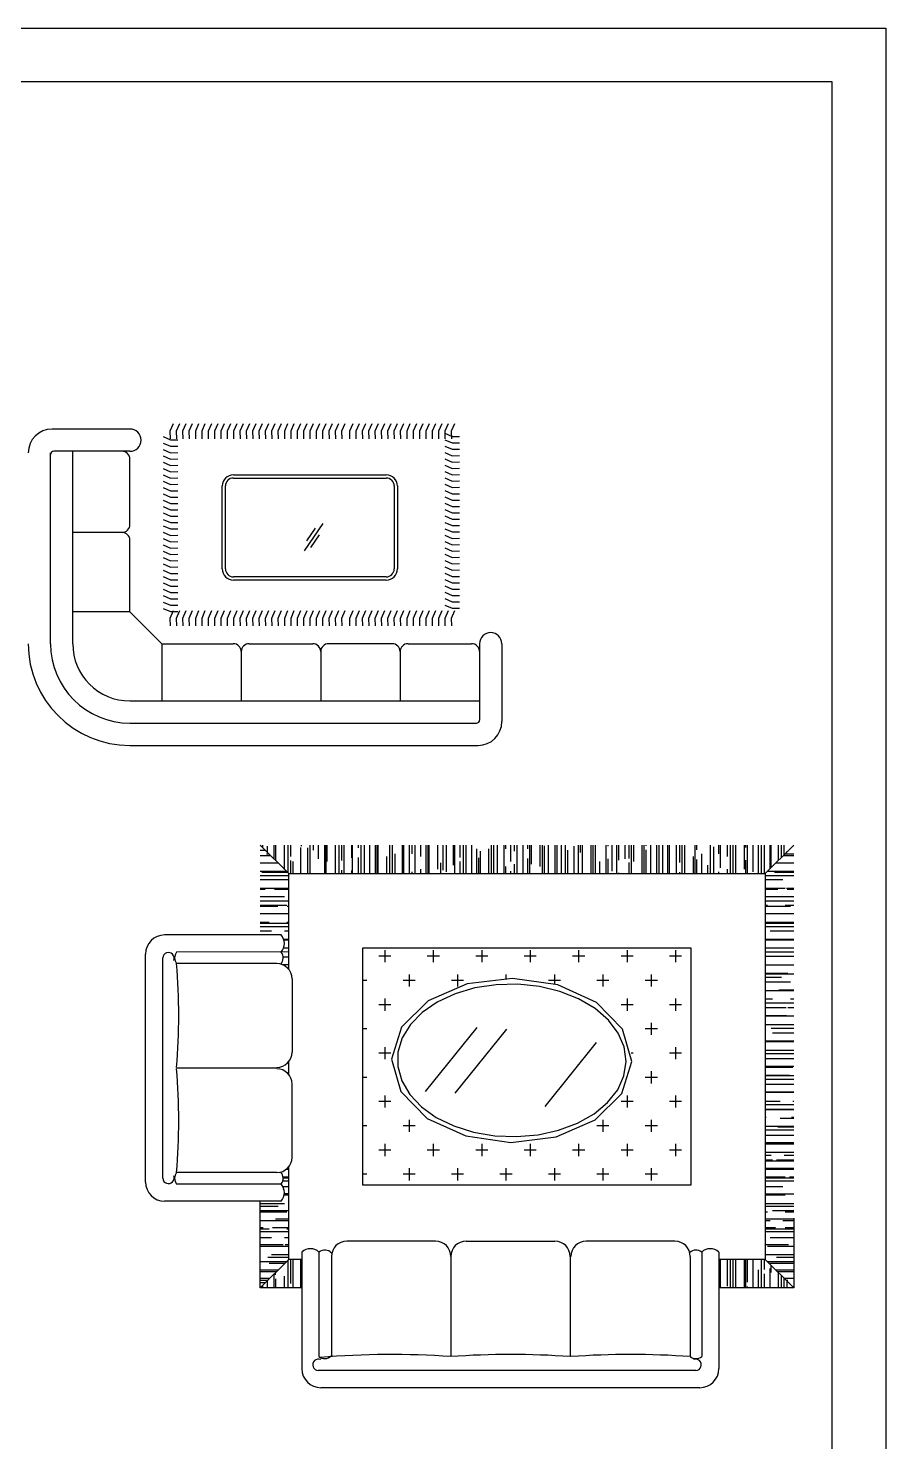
# Model space of a CAD drawing. Header units: inches. Extents: x 6.4 to 48.9, y 11.7 to 36.5.
# Drawn here: x 43.49 to 48.88, y 27.62 to 36.51 of the extents above; entities that cross this region are included whole.
import ezdxf

# ---------------------------------------------------------------- set-up
doc = ezdxf.new("R2010")
doc.units = ezdxf.units.IN
doc.header["$MEASUREMENT"] = 0
doc.layers.add('02', color=2, linetype='Continuous')
doc.layers.add('kadrbm', color=4, linetype='Continuous')

# ---------------------------------------------------------------- blocks, each defined once
blk = doc.blocks.new('kadrbm')
at = {"layer": 'kadrbm', "color": 4}
blk.add_lwpolyline([(0, 0), (0, 24.7972), (21, 24.7972), (21, 0), (0, 0)], close=True, dxfattribs=at)
blk.add_lwpolyline([(20.6631, 0.3257), (20.6631, 24.4603), (0.3369, 24.4603), (0.3369, 0.3257), (20.6631, 0.3257)], dxfattribs=at)

msp = doc.modelspace()

# ---------------------------------------------------------------- linework, layer by layer
at = {"layer": '02'}
for p, q in [((44.1288, 33.9873), (43.6388, 33.9873)), ((44.4009, 34.0208), (44.3802, 33.9733)), ((44.3802, 33.9733), (44.3812, 33.9268)), ((44.4409, 34.0208), (44.4202, 33.9733)), ((44.4202, 33.9733), (44.4212, 33.9268)), ((44.4809, 34.0208), (44.4602, 33.9733)), ((44.4602, 33.9733), (44.4612, 33.9268)), ((44.5209, 34.0208), (44.5002, 33.9733)), ((44.5002, 33.9733), (44.5012, 33.9268)), ((44.5609, 34.0208), (44.5402, 33.9733)), ((44.5402, 33.9733), (44.5412, 33.9268)), ((44.6009, 34.0208), (44.5802, 33.9733)), ((44.5802, 33.9733), (44.5812, 33.9268)), ((44.6409, 34.0208), (44.6202, 33.9733)), ((44.6202, 33.9733), (44.6212, 33.9268)), ((44.6809, 34.0208), (44.6602, 33.9733)), ((44.6602, 33.9733), (44.6612, 33.9268)), ((44.7209, 34.0208), (44.7002, 33.9733)), ((44.7002, 33.9733), (44.7012, 33.9268)), ((44.7609, 34.0208), (44.7402, 33.9733)), ((44.7402, 33.9733), (44.7412, 33.9268)), ((44.8009, 34.0208), (44.7802, 33.9733)), ((44.7802, 33.9733), (44.7812, 33.9268)), ((44.8409, 34.0208), (44.8202, 33.9733)), ((44.8202, 33.9733), (44.8212, 33.9268)), ((44.8809, 34.0208), (44.8602, 33.9733)), ((44.8602, 33.9733), (44.8612, 33.9268)), ((44.9209, 34.0208), (44.9002, 33.9733)), ((44.9002, 33.9733), (44.9012, 33.9268)), ((44.9609, 34.0208), (44.9402, 33.9733)), ((44.9402, 33.9733), (44.9412, 33.9268)), ((45.0009, 34.0208), (44.9802, 33.9733)), ((44.9802, 33.9733), (44.9812, 33.9268)), ((45.0409, 34.0208), (45.0202, 33.9733)), ((45.0202, 33.9733), (45.0212, 33.9268)), ((45.0809, 34.0208), (45.0602, 33.9733)), ((45.0602, 33.9733), (45.0612, 33.9268)), ((45.1209, 34.0208), (45.1002, 33.9733)), ((45.1002, 33.9733), (45.1012, 33.9268)), ((45.1609, 34.0208), (45.1402, 33.9733)), ((45.1402, 33.9733), (45.1412, 33.9268)), ((45.2009, 34.0208), (45.1802, 33.9733)), ((45.1802, 33.9733), (45.1812, 33.9268)), ((45.2409, 34.0208), (45.2202, 33.9733)), ((45.2202, 33.9733), (45.2212, 33.9268)), ((45.2809, 34.0208), (45.2602, 33.9733)), ((45.2602, 33.9733), (45.2612, 33.9268)), ((45.3209, 34.0208), (45.3002, 33.9733)), ((45.3002, 33.9733), (45.3012, 33.9268)), ((45.3609, 34.0208), (45.3402, 33.9733)), ((45.3402, 33.9733), (45.3412, 33.9268)), ((45.4009, 34.0208), (45.3802, 33.9733)), ((45.3802, 33.9733), (45.3812, 33.9268)), ((45.4409, 34.0208), (45.4202, 33.9733)), ((45.4202, 33.9733), (45.4212, 33.9268)), ((45.4809, 34.0208), (45.4602, 33.9733)), ((45.4602, 33.9733), (45.4612, 33.9268)), ((45.5307, 34.0208), (45.51, 33.9733)), ((45.51, 33.9733), (45.511, 33.9268)), ((45.5707, 34.0208), (45.55, 33.9733)), ((45.55, 33.9733), (45.551, 33.9268)), ((45.6107, 34.0208), (45.59, 33.9733)), ((45.59, 33.9733), (45.591, 33.9268)), ((45.6507, 34.0208), (45.63, 33.9733)), ((45.63, 33.9733), (45.631, 33.9268)), ((45.6907, 34.0208), (45.67, 33.9733)), ((45.67, 33.9733), (45.671, 33.9268)), ((45.7307, 34.0208), (45.71, 33.9733)), ((45.71, 33.9733), (45.711, 33.9268)), ((45.7707, 34.0208), (45.75, 33.9733)), ((45.75, 33.9733), (45.751, 33.9268)), ((45.8107, 34.0208), (45.79, 33.9733)), ((45.79, 33.9733), (45.791, 33.9268)), ((45.8507, 34.0208), (45.83, 33.9733)), ((45.83, 33.9733), (45.831, 33.9268)), ((45.8907, 34.0208), (45.87, 33.9733)), ((45.87, 33.9733), (45.871, 33.9268)), ((45.9307, 34.0208), (45.91, 33.9733)), ((45.91, 33.9733), (45.911, 33.9268)), ((45.9707, 34.0208), (45.95, 33.9733)), ((45.95, 33.9733), (45.951, 33.9268)), ((46.0107, 34.0208), (45.99, 33.9733)), ((45.99, 33.9733), (45.991, 33.9268)), ((46.0507, 34.0208), (46.03, 33.9733)), ((46.03, 33.9733), (46.031, 33.9268)), ((46.0907, 34.0208), (46.07, 33.9733)), ((46.07, 33.9733), (46.071, 33.9268)), ((46.1307, 34.0208), (46.11, 33.9733)), ((46.11, 33.9733), (46.111, 33.9268)), ((46.1707, 34.0208), (46.15, 33.9733)), ((46.15, 33.9733), (46.151, 33.9268)), ((44.337, 33.9395), (44.3845, 33.9188)), ((44.337, 33.8995), (44.3845, 33.8788)), ((44.3845, 33.9188), (44.431, 33.9198)), ((44.3845, 33.8788), (44.431, 33.8798)), ((46.1093, 33.9606), (46.1568, 33.9399)), ((46.1093, 33.9206), (46.1568, 33.8999)), ((46.1093, 33.8806), (46.1568, 33.8599)), ((46.1568, 33.9399), (46.2033, 33.9409)), ((46.1568, 33.8999), (46.2033, 33.9009)), ((43.6288, 32.6373), (43.6288, 33.8373)), ((44.1288, 33.8473), (43.6488, 33.8473)), ((43.7688, 32.6373), (43.7688, 33.8473)), ((44.1288, 33.3873), (44.1288, 33.7973)), ((44.337, 33.8595), (44.3845, 33.8388)), ((44.337, 33.8195), (44.3845, 33.7988)), ((44.3845, 33.8388), (44.431, 33.8398)), ((44.3845, 33.7988), (44.431, 33.7998)), ((46.1093, 33.8406), (46.1568, 33.8199)), ((46.1093, 33.8006), (46.1568, 33.7799)), ((46.1568, 33.8599), (46.2033, 33.8609)), ((46.1568, 33.8199), (46.2033, 33.8209)), ((44.337, 33.7795), (44.3845, 33.7588)), ((44.337, 33.7395), (44.3845, 33.7188)), ((44.337, 33.6995), (44.3845, 33.6788)), ((44.3845, 33.7588), (44.431, 33.7598)), ((44.3845, 33.7188), (44.431, 33.7198)), ((44.7796, 33.6995), (45.7412, 33.6995)), ((46.1093, 33.7606), (46.1568, 33.7399)), ((46.1093, 33.7206), (46.1568, 33.6999)), ((46.1568, 33.7799), (46.2033, 33.7809)), ((46.1568, 33.7399), (46.2033, 33.7409)), ((46.1568, 33.6999), (46.2033, 33.7009)), ((44.337, 33.6595), (44.3845, 33.6388)), ((44.337, 33.6195), (44.3845, 33.5988)), ((44.3845, 33.6788), (44.431, 33.6798)), ((44.3845, 33.6388), (44.431, 33.6398)), ((44.7096, 33.1079), (44.7096, 33.6295)), ((44.7296, 33.1079), (44.7296, 33.6295)), ((44.7796, 33.6795), (45.7412, 33.6795)), ((45.7912, 33.6295), (45.7912, 33.1079)), ((45.8112, 33.6295), (45.8112, 33.1079)), ((46.1093, 33.6806), (46.1568, 33.6599)), ((46.1093, 33.6406), (46.1568, 33.6199)), ((46.1568, 33.6599), (46.2033, 33.6609)), ((46.1568, 33.6199), (46.2033, 33.6209)), ((44.337, 33.5795), (44.3845, 33.5588)), ((44.337, 33.5395), (44.3845, 33.5188)), ((44.3845, 33.5988), (44.431, 33.5998)), ((44.3845, 33.5588), (44.431, 33.5598)), ((44.3845, 33.5188), (44.431, 33.5198)), ((46.1093, 33.6006), (46.1568, 33.5799)), ((46.1093, 33.5606), (46.1568, 33.5399)), ((46.1093, 33.5206), (46.1568, 33.4999)), ((46.1568, 33.5799), (46.2033, 33.5809)), ((46.1568, 33.5399), (46.2033, 33.5409)), ((44.337, 33.4995), (44.3845, 33.4788)), ((44.337, 33.4595), (44.3845, 33.4388)), ((44.3845, 33.4788), (44.431, 33.4798)), ((44.3845, 33.4388), (44.431, 33.4398)), ((46.1093, 33.4806), (46.1568, 33.4599)), ((46.1093, 33.4406), (46.1568, 33.4199)), ((46.1568, 33.4999), (46.2033, 33.5009)), ((46.1568, 33.4599), (46.2033, 33.4609)), ((44.337, 33.4195), (44.3845, 33.3988)), ((44.337, 33.3795), (44.3845, 33.3588)), ((44.337, 33.3395), (44.3845, 33.3188)), ((44.3845, 33.3988), (44.431, 33.3998)), ((44.3845, 33.3588), (44.431, 33.3598)), ((45.2275, 33.2206), (45.3437, 33.3941)), ((45.2414, 33.2841), (45.2957, 33.3646)), ((46.1093, 33.4006), (46.1568, 33.3799)), ((46.1093, 33.3606), (46.1568, 33.3399)), ((46.1568, 33.4199), (46.2033, 33.4209)), ((46.1568, 33.3799), (46.2033, 33.3809)), ((46.1568, 33.3399), (46.2033, 33.3409)), ((44.0788, 33.3373), (43.7688, 33.3373)), ((44.1288, 32.8373), (44.1288, 33.2873)), ((44.337, 33.2995), (44.3845, 33.2788)), ((44.337, 33.2595), (44.3845, 33.2388)), ((44.3845, 33.3188), (44.431, 33.3198)), ((44.3845, 33.2788), (44.431, 33.2798)), ((45.2678, 33.2423), (45.322, 33.3228)), ((46.1093, 33.3206), (46.1568, 33.2999)), ((46.1093, 33.2806), (46.1568, 33.2599)), ((46.1568, 33.2999), (46.2033, 33.3009)), ((46.1568, 33.2599), (46.2033, 33.2609)), ((44.337, 33.2195), (44.3845, 33.1988)), ((44.337, 33.1795), (44.3845, 33.1588)), ((44.3845, 33.2388), (44.431, 33.2398)), ((44.3845, 33.1988), (44.431, 33.1998)), ((46.1093, 33.2406), (46.1568, 33.2199)), ((46.1093, 33.2006), (46.1568, 33.1799)), ((46.1093, 33.1606), (46.1568, 33.1399)), ((46.1568, 33.2199), (46.2033, 33.2209)), ((46.1568, 33.1799), (46.2033, 33.1809)), ((44.337, 33.1395), (44.3845, 33.1188)), ((44.337, 33.0995), (44.3845, 33.0788)), ((44.3845, 33.1588), (44.431, 33.1598)), ((44.3845, 33.1188), (44.431, 33.1198)), ((44.3845, 33.0788), (44.431, 33.0798)), ((46.1093, 33.1206), (46.1568, 33.0999)), ((46.1093, 33.0806), (46.1568, 33.0599)), ((46.1568, 33.1399), (46.2033, 33.1409)), ((46.1568, 33.0999), (46.2033, 33.1009)), ((44.337, 33.0595), (44.3845, 33.0388)), ((44.337, 33.0195), (44.3845, 32.9988)), ((44.3845, 33.0388), (44.431, 33.0398)), ((44.3845, 32.9988), (44.431, 32.9998)), ((45.7412, 33.0579), (44.7796, 33.0579)), ((45.7412, 33.0379), (44.7796, 33.0379)), ((46.1093, 33.0406), (46.1568, 33.0199)), ((46.1093, 33.0006), (46.1568, 32.9799)), ((46.1568, 33.0599), (46.2033, 33.0609)), ((46.1568, 33.0199), (46.2033, 33.0209)), ((44.337, 32.9795), (44.3845, 32.9588)), ((44.337, 32.9395), (44.3845, 32.9188)), ((44.337, 32.8995), (44.3845, 32.8788)), ((44.3845, 32.9588), (44.431, 32.9598)), ((44.3845, 32.9188), (44.431, 32.9198)), ((46.1093, 32.9606), (46.1568, 32.9399)), ((46.1093, 32.9206), (46.1568, 32.8999)), ((46.1568, 32.9799), (46.2033, 32.9809)), ((46.1568, 32.9399), (46.2033, 32.9409)), ((46.1568, 32.8999), (46.2033, 32.9009)), ((44.1288, 32.8373), (43.7688, 32.8373)), ((44.3288, 32.6373), (44.1288, 32.8373)), ((44.337, 32.8595), (44.3845, 32.8388)), ((44.4009, 32.8433), (44.3802, 32.7957)), ((44.3845, 32.8788), (44.431, 32.8798)), ((44.3845, 32.8388), (44.431, 32.8398)), ((44.4409, 32.8433), (44.4202, 32.7957)), ((44.4809, 32.8433), (44.4602, 32.7957)), ((44.5209, 32.8433), (44.5002, 32.7957)), ((44.5609, 32.8433), (44.5402, 32.7957)), ((44.6009, 32.8433), (44.5802, 32.7957)), ((44.6409, 32.8433), (44.6202, 32.7957)), ((44.6809, 32.8433), (44.6602, 32.7957)), ((44.7209, 32.8433), (44.7002, 32.7957)), ((44.7609, 32.8433), (44.7402, 32.7957)), ((44.8009, 32.8433), (44.7802, 32.7957)), ((44.8409, 32.8433), (44.8202, 32.7957)), ((44.8809, 32.8433), (44.8602, 32.7957)), ((44.9209, 32.8433), (44.9002, 32.7957)), ((44.9609, 32.8433), (44.9402, 32.7957)), ((45.0009, 32.8433), (44.9802, 32.7957)), ((45.0409, 32.8433), (45.0202, 32.7957)), ((45.0809, 32.8433), (45.0602, 32.7957)), ((45.1209, 32.8433), (45.1002, 32.7957)), ((45.1609, 32.8433), (45.1402, 32.7957)), ((45.2009, 32.8433), (45.1802, 32.7957)), ((45.2409, 32.8433), (45.2202, 32.7957)), ((45.2809, 32.8433), (45.2602, 32.7957)), ((45.3209, 32.8433), (45.3002, 32.7957)), ((45.3609, 32.8433), (45.3402, 32.7957)), ((45.4009, 32.8433), (45.3802, 32.7957)), ((45.4409, 32.8433), (45.4202, 32.7957)), ((45.4809, 32.8433), (45.4602, 32.7957)), ((45.5307, 32.8433), (45.51, 32.7957)), ((45.5707, 32.8433), (45.55, 32.7957)), ((45.6107, 32.8433), (45.59, 32.7957)), ((45.6507, 32.8433), (45.63, 32.7957)), ((45.6907, 32.8433), (45.67, 32.7957)), ((45.7307, 32.8433), (45.71, 32.7957)), ((45.7707, 32.8433), (45.75, 32.7957)), ((45.8107, 32.8433), (45.79, 32.7957)), ((45.8507, 32.8433), (45.83, 32.7957)), ((45.8907, 32.8433), (45.87, 32.7957)), ((45.9307, 32.8433), (45.91, 32.7957)), ((45.9707, 32.8433), (45.95, 32.7957)), ((46.0107, 32.8433), (45.99, 32.7957)), ((46.0507, 32.8433), (46.03, 32.7957)), ((46.0907, 32.8433), (46.07, 32.7957)), ((46.1093, 32.8806), (46.1568, 32.8599)), ((46.1307, 32.8433), (46.11, 32.7957)), ((46.1707, 32.8433), (46.15, 32.7957)), ((46.1568, 32.8599), (46.2033, 32.8609)), ((44.3802, 32.7957), (44.3812, 32.7493)), ((44.4202, 32.7957), (44.4212, 32.7493)), ((44.4602, 32.7957), (44.4612, 32.7493)), ((44.5002, 32.7957), (44.5012, 32.7493)), ((44.5402, 32.7957), (44.5412, 32.7493)), ((44.5802, 32.7957), (44.5812, 32.7493)), ((44.6202, 32.7957), (44.6212, 32.7493)), ((44.6602, 32.7957), (44.6612, 32.7493)), ((44.7002, 32.7957), (44.7012, 32.7493)), ((44.7402, 32.7957), (44.7412, 32.7493)), ((44.7802, 32.7957), (44.7812, 32.7493)), ((44.8202, 32.7957), (44.8212, 32.7493)), ((44.8602, 32.7957), (44.8612, 32.7493)), ((44.9002, 32.7957), (44.9012, 32.7493)), ((44.9402, 32.7957), (44.9412, 32.7493)), ((44.9802, 32.7957), (44.9812, 32.7493)), ((45.0202, 32.7957), (45.0212, 32.7493)), ((45.0602, 32.7957), (45.0612, 32.7493)), ((45.1002, 32.7957), (45.1012, 32.7493)), ((45.1402, 32.7957), (45.1412, 32.7493)), ((45.1802, 32.7957), (45.1812, 32.7493)), ((45.2202, 32.7957), (45.2212, 32.7493)), ((45.2602, 32.7957), (45.2612, 32.7493)), ((45.3002, 32.7957), (45.3012, 32.7493)), ((45.3402, 32.7957), (45.3412, 32.7493)), ((45.3802, 32.7957), (45.3812, 32.7493)), ((45.4202, 32.7957), (45.4212, 32.7493)), ((45.4602, 32.7957), (45.4612, 32.7493)), ((45.51, 32.7957), (45.511, 32.7493)), ((45.55, 32.7957), (45.551, 32.7493)), ((45.59, 32.7957), (45.591, 32.7493)), ((45.63, 32.7957), (45.631, 32.7493)), ((45.67, 32.7957), (45.671, 32.7493)), ((45.71, 32.7957), (45.711, 32.7493)), ((45.75, 32.7957), (45.751, 32.7493)), ((45.79, 32.7957), (45.791, 32.7493)), ((45.83, 32.7957), (45.831, 32.7493)), ((45.87, 32.7957), (45.871, 32.7493)), ((45.91, 32.7957), (45.911, 32.7493)), ((45.95, 32.7957), (45.951, 32.7493)), ((45.99, 32.7957), (45.991, 32.7493)), ((46.03, 32.7957), (46.031, 32.7493)), ((46.07, 32.7957), (46.071, 32.7493)), ((46.11, 32.7957), (46.111, 32.7493)), ((46.15, 32.7957), (46.151, 32.7493)), ((44.3288, 32.6373), (44.7788, 32.6373)), ((44.3288, 32.6373), (44.3288, 32.2773)), ((44.8788, 32.6373), (45.2788, 32.6373)), ((45.7788, 32.6373), (45.3788, 32.6373)), ((45.8788, 32.6373), (46.2788, 32.6373)), ((46.3288, 32.6373), (46.3288, 32.1573)), ((46.4688, 32.6373), (46.4688, 32.1473)), ((44.8288, 32.5873), (44.8288, 32.2773)), ((45.3288, 32.5873), (45.3288, 32.2773)), ((45.8288, 32.5873), (45.8288, 32.2773)), ((44.1288, 32.2773), (46.3288, 32.2773)), ((44.1288, 32.1373), (46.3088, 32.1373)), ((44.1288, 31.9973), (46.3188, 31.9973)), ((45.1282, 31.1909), (44.9482, 31.3709)), ((44.9482, 31.3682), (44.9509, 31.3682)), ((44.9482, 31.3394), (44.9797, 31.3394)), ((44.9482, 31.3058), (45.0133, 31.3058)), ((44.9643, 31.3548), (44.9643, 31.3709)), ((44.9883, 31.3146), (45.0045, 31.3146)), ((44.9939, 31.3252), (44.9939, 31.3634)), ((45.0355, 31.2836), (45.0355, 31.3709)), ((45.0475, 31.2716), (45.0475, 31.3709)), ((45.1011, 31.218), (45.1011, 31.3709)), ((45.1243, 31.1948), (45.1243, 31.3709)), ((45.1419, 31.2994), (45.1419, 31.3709)), ((45.2043, 31.1909), (45.2043, 31.3554)), ((45.2083, 31.3634), (45.2083, 31.3709)), ((45.2483, 31.1909), (45.2483, 31.353)), ((45.2619, 31.1909), (45.2619, 31.3709)), ((45.2843, 31.3394), (45.2843, 31.3709)), ((45.3155, 31.2834), (45.3155, 31.3709)), ((45.3547, 31.193), (45.3547, 31.3709)), ((45.3643, 31.1909), (45.3643, 31.3709)), ((45.3691, 31.2674), (45.3691, 31.3709)), ((45.4227, 31.1909), (45.4227, 31.3709)), ((45.4443, 31.1909), (45.4443, 31.3709)), ((45.4611, 31.273), (45.4611, 31.3709)), ((45.4763, 31.1909), (45.4763, 31.3709)), ((45.5243, 31.2914), (45.5243, 31.3709)), ((45.5299, 31.1909), (45.5299, 31.3709)), ((45.5675, 31.353), (45.5675, 31.3709)), ((45.5835, 31.1909), (45.5835, 31.3709)), ((45.6043, 31.1909), (45.6043, 31.3709)), ((45.6371, 31.1909), (45.6371, 31.3709)), ((45.6739, 31.1909), (45.6739, 31.3709)), ((45.6843, 31.1909), (45.6843, 31.3709)), ((45.6907, 31.1909), (45.6907, 31.3709)), ((45.7443, 31.1909), (45.7443, 31.2994)), ((45.7643, 31.1909), (45.7643, 31.3709)), ((45.7803, 31.1909), (45.7803, 31.3709)), ((45.7979, 31.1909), (45.7979, 31.3154)), ((45.8443, 31.1909), (45.8443, 31.3709)), ((45.8515, 31.1909), (45.8515, 31.3709)), ((45.8867, 31.1909), (45.8867, 31.3709)), ((45.9051, 31.3154), (45.9051, 31.3709)), ((45.9243, 31.1909), (45.9243, 31.3709)), ((45.9587, 31.2994), (45.9587, 31.3709)), ((45.9931, 31.1909), (45.9931, 31.3709)), ((46.0043, 31.1909), (46.0043, 31.3709)), ((46.0123, 31.1909), (46.0123, 31.3709)), ((46.0659, 31.2194), (46.0659, 31.3709)), ((46.0995, 31.213), (46.0995, 31.3709)), ((46.1195, 31.2034), (46.1195, 31.3709)), ((46.1643, 31.2434), (46.1643, 31.3709)), ((46.1731, 31.1909), (46.1731, 31.3709)), ((46.2059, 31.293), (46.2059, 31.3709)), ((46.2267, 31.1909), (46.2267, 31.3709)), ((46.2443, 31.1909), (46.2443, 31.3709)), ((46.2803, 31.1909), (46.2803, 31.3709)), ((46.3123, 31.1909), (46.3123, 31.3466)), ((46.3339, 31.1909), (46.3339, 31.3314)), ((46.3875, 31.1909), (46.3875, 31.3474)), ((46.4043, 31.1954), (46.4043, 31.3709)), ((46.4187, 31.1909), (46.4187, 31.3709)), ((46.4411, 31.1909), (46.4411, 31.3709)), ((46.4843, 31.1909), (46.4843, 31.3709)), ((46.4947, 31.3474), (46.4947, 31.3709)), ((46.5251, 31.2666), (46.5251, 31.3709)), ((46.5483, 31.3314), (46.5483, 31.3709)), ((46.5643, 31.1909), (46.5643, 31.3709)), ((46.6019, 31.1909), (46.6019, 31.3709)), ((46.6315, 31.3466), (46.6315, 31.3709)), ((46.6443, 31.1909), (46.6443, 31.3709)), ((46.6555, 31.2514), (46.6555, 31.3709)), ((46.7091, 31.2354), (46.7091, 31.3709)), ((46.7243, 31.1909), (46.7243, 31.3709)), ((46.7379, 31.1909), (46.7379, 31.3666)), ((46.7627, 31.1909), (46.7627, 31.3709)), ((46.8043, 31.1909), (46.8043, 31.3709)), ((46.8163, 31.1909), (46.8163, 31.3709)), ((46.8443, 31.1909), (46.8443, 31.3709)), ((46.8699, 31.1909), (46.8699, 31.3709)), ((46.8843, 31.1909), (46.8843, 31.3394)), ((46.9235, 31.1909), (46.9235, 31.3634)), ((46.9507, 31.1909), (46.9507, 31.3709)), ((46.9643, 31.3234), (46.9643, 31.3709)), ((46.9771, 31.1909), (46.9771, 31.3709)), ((47.0307, 31.1909), (47.0307, 31.3709)), ((47.0443, 31.1909), (47.0443, 31.3709)), ((47.0571, 31.1909), (47.0571, 31.3709)), ((47.1243, 31.1909), (47.1243, 31.3709)), ((47.1379, 31.3634), (47.1379, 31.3709)), ((47.1635, 31.2066), (47.1635, 31.3709)), ((47.1915, 31.1909), (47.1915, 31.3709)), ((47.2043, 31.2754), (47.2043, 31.3709)), ((47.2451, 31.2834), (47.2451, 31.3709)), ((47.2699, 31.2866), (47.2699, 31.3709)), ((47.2843, 31.1909), (47.2843, 31.3709)), ((47.2987, 31.2674), (47.2987, 31.3709)), ((47.3523, 31.1909), (47.3523, 31.3709)), ((47.3643, 31.1909), (47.3643, 31.3709)), ((47.3763, 31.3666), (47.3763, 31.3709)), ((47.3763, 31.1909), (47.3763, 31.3402)), ((47.4059, 31.1909), (47.4059, 31.3709)), ((47.4443, 31.1909), (47.4443, 31.3709)), ((47.4595, 31.1909), (47.4595, 31.3709)), ((47.4827, 31.1909), (47.4827, 31.3709)), ((47.5131, 31.1909), (47.5131, 31.3709)), ((47.5243, 31.1909), (47.5243, 31.3709)), ((47.5667, 31.1909), (47.5667, 31.3709)), ((47.5891, 31.2602), (47.5891, 31.3709)), ((47.6043, 31.1909), (47.6043, 31.3709)), ((47.6203, 31.1909), (47.6203, 31.3709)), ((47.6739, 31.1909), (47.6739, 31.2994)), ((47.6843, 31.1909), (47.6843, 31.3709)), ((47.6955, 31.3402), (47.6955, 31.3709)), ((47.7275, 31.1909), (47.7275, 31.3154)), ((47.7811, 31.1909), (47.7811, 31.3709)), ((47.8019, 31.1909), (47.8019, 31.3602)), ((47.8347, 31.3154), (47.8347, 31.3709)), ((47.8443, 31.2274), (47.8443, 31.3709)), ((47.8883, 31.2994), (47.8883, 31.3709)), ((47.9083, 31.1909), (47.9083, 31.3709)), ((47.9243, 31.1909), (47.9243, 31.3709)), ((47.9419, 31.1909), (47.9419, 31.3709)), ((47.9955, 31.2194), (47.9955, 31.3709)), ((48.0043, 31.3554), (48.0043, 31.3709)), ((48.0147, 31.1909), (48.0147, 31.3709)), ((48.0491, 31.2034), (48.0491, 31.3709)), ((48.0843, 31.1909), (48.0843, 31.3709)), ((48.1027, 31.1909), (48.1027, 31.3709)), ((48.1211, 31.1909), (48.1211, 31.3709)), ((48.1253, 31.1909), (48.3053, 31.3709)), ((48.1563, 31.2219), (48.1563, 31.3709)), ((48.1643, 31.2299), (48.1643, 31.3709)), ((48.2099, 31.2755), (48.2099, 31.3709)), ((48.2275, 31.2931), (48.2275, 31.3709)), ((48.2402, 31.3058), (48.3053, 31.3058)), ((48.2443, 31.3099), (48.2443, 31.3709)), ((48.249, 31.3146), (48.3053, 31.3146)), ((48.2635, 31.3291), (48.2635, 31.3314)), ((48.3026, 31.3682), (48.3053, 31.3682)), ((44.9482, 31.2594), (45.0597, 31.2594)), ((44.9482, 31.2074), (45.1117, 31.2074)), ((45.1419, 31.1909), (45.1419, 31.273)), ((45.1547, 31.1909), (45.1547, 31.2674)), ((45.4611, 31.1909), (45.4611, 31.213)), ((45.5243, 31.1909), (45.5243, 31.2114)), ((45.5675, 31.1909), (45.5675, 31.293)), ((45.9587, 31.1909), (45.9587, 31.2194)), ((46.0843, 31.1909), (46.0843, 31.2594)), ((46.2059, 31.1909), (46.2059, 31.2666)), ((46.3243, 31.1909), (46.3243, 31.2914)), ((46.4947, 31.1909), (46.4947, 31.2354)), ((46.5251, 31.1909), (46.5251, 31.2066)), ((46.5483, 31.1909), (46.5483, 31.2514)), ((46.6315, 31.1909), (46.6315, 31.2866)), ((47.0843, 31.1909), (47.0843, 31.2674)), ((47.1379, 31.1909), (47.1379, 31.2834)), ((47.2699, 31.1909), (47.2699, 31.2602)), ((47.6955, 31.1909), (47.6955, 31.2802)), ((47.7643, 31.1909), (47.7643, 31.2434)), ((47.8883, 31.1909), (47.8883, 31.2194)), ((48.0043, 31.1909), (48.0043, 31.2754)), ((48.1418, 31.2074), (48.3053, 31.2074)), ((48.1938, 31.2594), (48.3053, 31.2594)), ((44.9482, 31.1794), (45.1282, 31.1794)), ((44.9482, 31.1538), (45.1282, 31.1538)), ((44.9587, 31.1994), (45.1197, 31.1994)), ((45.1282, 31.1909), (48.1253, 31.1909)), ((45.1282, 30.5882), (45.1282, 31.1909)), ((45.9051, 31.1909), (45.9051, 31.2034)), ((47.2043, 31.1909), (47.2043, 31.1954)), ((47.5891, 31.1909), (47.5891, 31.2002)), ((47.8347, 31.1909), (47.8347, 31.2034)), ((48.1253, 31.1909), (48.1253, 28.7651)), ((48.1253, 31.1794), (48.3053, 31.1794)), ((48.1253, 31.1538), (48.2363, 31.1538)), ((48.1843, 31.1994), (48.3053, 31.1994)), ((44.9482, 31.0994), (45.1282, 31.0994)), ((44.9482, 31.093), (44.9787, 31.093)), ((44.9482, 31.0466), (45.1003, 31.0466)), ((45.0387, 31.093), (45.1282, 31.093)), ((48.1253, 31.1002), (48.2523, 31.1002)), ((48.1253, 31.093), (48.2043, 31.093)), ((48.1253, 31.0466), (48.3053, 31.0466)), ((48.2603, 31.0994), (48.3053, 31.0994)), ((48.2643, 31.093), (48.3053, 31.093)), ((44.9482, 31.0194), (45.1282, 31.0194)), ((44.9482, 30.993), (45.1163, 30.993)), ((44.9482, 30.9866), (45.0587, 30.9866)), ((44.9482, 30.9394), (45.1282, 30.9394)), ((45.1187, 30.9866), (45.1282, 30.9866)), ((48.1253, 31.0194), (48.3053, 31.0194)), ((48.1253, 30.993), (48.1403, 30.993)), ((48.1253, 30.9866), (48.2843, 30.9866)), ((48.1253, 30.9394), (48.3053, 30.9394)), ((48.2523, 30.993), (48.3053, 30.993)), ((44.9482, 30.8858), (45.0043, 30.8858)), ((44.9482, 30.8802), (45.1282, 30.8802)), ((44.9482, 30.8594), (45.1282, 30.8594)), ((45.1163, 30.8858), (45.1282, 30.8858)), ((48.1253, 30.8858), (48.3053, 30.8858)), ((48.1253, 30.8802), (48.3053, 30.8802)), ((48.1253, 30.8594), (48.3053, 30.8594)), ((45.0799, 30.8053), (44.3468, 30.8053)), ((44.9482, 30.8322), (45.0203, 30.8322)), ((45.096, 30.7786), (45.1282, 30.7786)), ((45.0975, 30.7738), (45.1282, 30.7738)), ((45.1003, 30.8322), (45.1282, 30.8322)), ((48.1253, 30.7794), (48.3053, 30.7794)), ((48.1253, 30.7738), (48.3053, 30.7738)), ((48.1563, 30.8322), (48.3053, 30.8322)), ((44.2268, 29.2507), (44.2268, 30.6853)), ((45.1282, 30.6994), (44.4223, 30.6973)), ((45.0963, 30.725), (45.1282, 30.725)), ((45.5946, 30.7245), (47.6589, 30.7245)), ((45.5946, 29.2315), (45.5946, 30.7245)), ((45.7708, 30.6717), (45.6946, 30.6717)), ((45.7327, 30.7098), (45.7327, 30.6336)), ((46.0756, 30.6717), (45.9994, 30.6717)), ((46.0375, 30.7098), (46.0375, 30.6336)), ((46.3804, 30.6717), (46.3042, 30.6717)), ((46.3423, 30.7098), (46.3423, 30.6336)), ((46.6852, 30.6717), (46.609, 30.6717)), ((46.6471, 30.7098), (46.6471, 30.6336)), ((46.99, 30.6717), (46.9138, 30.6717)), ((46.9519, 30.7098), (46.9519, 30.6336)), ((47.2948, 30.6717), (47.2186, 30.6717)), ((47.2567, 30.7098), (47.2567, 30.6336)), ((47.5996, 30.6717), (47.5234, 30.6717)), ((47.5615, 30.7098), (47.5615, 30.6336)), ((47.6589, 30.7245), (47.6589, 29.2315)), ((48.1253, 30.725), (48.3053, 30.725)), ((48.1253, 30.6994), (48.3053, 30.6994)), ((48.1253, 30.6714), (48.3053, 30.6714)), ((44.3348, 29.2747), (44.3348, 30.6613)), ((45.0524, 30.6253), (44.4223, 30.6253)), ((45.0855, 30.6194), (45.1282, 30.6194)), ((45.0925, 30.6674), (45.1282, 30.6674)), ((48.1253, 30.6178), (48.3053, 30.6178)), ((45.1484, 30.5293), (45.1484, 30.0684)), ((45.6184, 30.5193), (45.5946, 30.5193)), ((45.9232, 30.5193), (45.847, 30.5193)), ((45.8851, 30.5574), (45.8851, 30.4812)), ((46.2502, 30.4973), (46.0052, 30.3907)), ((46.228, 30.5193), (46.1518, 30.5193)), ((46.1899, 30.5574), (46.1899, 30.4812)), ((46.5356, 30.5325), (46.2502, 30.4973)), ((46.5695, 30.4956), (46.4328, 30.4925)), ((46.4947, 30.5574), (46.4947, 30.5321)), ((46.8204, 30.492), (46.5356, 30.5325)), ((46.7049, 30.4814), (46.5695, 30.4956)), ((46.8376, 30.5193), (46.7614, 30.5193)), ((46.7995, 30.5574), (46.7995, 30.4978)), ((47.1424, 30.5193), (47.0662, 30.5193)), ((47.1043, 30.5574), (47.1043, 30.4812)), ((47.4472, 30.5193), (47.371, 30.5193)), ((47.4091, 30.5574), (47.4091, 30.4812)), ((48.1253, 30.5642), (48.2683, 30.5642)), ((48.1253, 30.561), (48.3053, 30.561)), ((48.1253, 30.5394), (48.2283, 30.5394)), ((48.1253, 30.5106), (48.2843, 30.5106)), ((45.7327, 30.405), (45.7327, 30.3288)), ((46.1747, 30.4355), (46.0627, 30.3836)), ((46.2996, 30.4723), (46.1747, 30.4355)), ((46.4328, 30.4925), (46.2996, 30.4723)), ((46.834, 30.4504), (46.7049, 30.4814)), ((47.0633, 30.381), (46.8204, 30.492)), ((46.9521, 30.4036), (46.834, 30.4504)), ((47.2567, 30.405), (47.2567, 30.3288)), ((47.5615, 30.405), (47.5615, 30.3288)), ((48.1253, 30.457), (48.3053, 30.457)), ((48.2123, 30.4594), (48.3053, 30.4594)), ((45.7708, 30.3669), (45.6946, 30.3669)), ((46.0052, 30.3907), (45.837, 30.2256)), ((45.9677, 30.3184), (45.893, 30.2423)), ((46.0627, 30.3836), (45.9677, 30.3184)), ((47.055, 30.3429), (46.9521, 30.4036)), ((47.1389, 30.2704), (47.055, 30.3429)), ((47.2285, 30.2128), (47.0633, 30.381)), ((47.2948, 30.3669), (47.2186, 30.3669)), ((47.5996, 30.3669), (47.5234, 30.3669)), ((48.1253, 30.4034), (48.1723, 30.4034)), ((48.1253, 30.3794), (48.3053, 30.3794)), ((48.1253, 30.3482), (48.2579, 30.3482)), ((48.2683, 30.3498), (48.3053, 30.3498)), ((48.2843, 30.4034), (48.3053, 30.4034)), ((45.893, 30.2423), (45.8413, 30.1581)), ((47.2009, 30.1887), (47.1389, 30.2704)), ((47.4091, 30.2526), (47.4091, 30.1764)), ((48.1253, 30.2994), (48.2603, 30.2994)), ((48.1253, 30.2962), (48.3053, 30.2962)), ((48.1253, 30.2418), (48.3053, 30.2418)), ((48.1883, 30.2426), (48.3053, 30.2426)), ((45.6184, 30.2145), (45.5946, 30.2145)), ((45.837, 30.2256), (45.7749, 30.0235)), ((45.8413, 30.1581), (45.8146, 30.0687)), ((45.9889, 29.8201), (46.3133, 30.2233)), ((46.1757, 29.8102), (46.5, 30.2135)), ((47.2387, 30.1008), (47.2009, 30.1887)), ((47.2868, 30.0095), (47.2285, 30.2128)), ((47.4472, 30.2145), (47.371, 30.2145)), ((48.1253, 30.1394), (48.3053, 30.1394)), ((48.1643, 30.2194), (48.3053, 30.2194)), ((48.1723, 30.189), (48.3053, 30.189)), ((45.7708, 30.0621), (45.6946, 30.0621)), ((45.7327, 30.1002), (45.7327, 30.024)), ((45.8146, 30.0687), (45.8137, 29.9775)), ((46.7408, 29.7266), (47.0651, 30.1299)), ((47.2508, 30.0099), (47.2387, 30.1008)), ((47.2948, 30.0621), (47.2834, 30.0621)), ((47.5996, 30.0621), (47.5234, 30.0621)), ((47.5615, 30.1002), (47.5615, 30.024)), ((48.1253, 30.1354), (48.3053, 30.1354)), ((48.1253, 30.0818), (48.3053, 30.0818)), ((48.1253, 30.0594), (48.3053, 30.0594)), ((45.0524, 29.968), (44.4223, 29.968)), ((45.1282, 29.9264), (45.1282, 30.0096)), ((45.7749, 30.0235), (45.8333, 29.8202)), ((45.8137, 29.9775), (45.8388, 29.8876)), ((47.2247, 29.8074), (47.2868, 30.0095)), ((47.237, 29.9192), (47.2508, 30.0099)), ((48.1253, 30.0282), (48.3053, 30.0282)), ((48.1253, 29.9794), (48.3053, 29.9794)), ((48.1253, 29.9746), (48.3003, 29.9746)), ((45.6184, 29.9097), (45.5946, 29.9097)), ((45.8388, 29.8876), (45.8889, 29.8025)), ((47.1976, 29.832), (47.237, 29.9192)), ((47.4472, 29.9097), (47.371, 29.9097)), ((47.4091, 29.9478), (47.4091, 29.8716)), ((48.1253, 29.9226), (48.2779, 29.9226)), ((48.1253, 29.921), (48.3053, 29.921)), ((48.1253, 29.8994), (48.3053, 29.8994)), ((45.1484, 29.4067), (45.1484, 29.8676)), ((45.7327, 29.7954), (45.7327, 29.7192)), ((45.8333, 29.8202), (45.9984, 29.652)), ((45.8889, 29.8025), (45.9622, 29.725)), ((47.0565, 29.6423), (47.2247, 29.8074)), ((47.1342, 29.7514), (47.1976, 29.832)), ((47.2567, 29.7954), (47.2567, 29.7192)), ((47.5615, 29.7954), (47.5615, 29.7192)), ((48.1253, 29.8674), (48.3053, 29.8674)), ((48.1253, 29.8194), (48.3053, 29.8194)), ((48.1253, 29.8162), (48.3053, 29.8162)), ((45.7708, 29.7573), (45.6946, 29.7573)), ((45.9622, 29.725), (46.0561, 29.6581)), ((47.0489, 29.6805), (47.1342, 29.7514)), ((47.2948, 29.7573), (47.2186, 29.7573)), ((47.5996, 29.7573), (47.5234, 29.7573)), ((48.1253, 29.7602), (48.2203, 29.7602)), ((48.1253, 29.7394), (48.3053, 29.7394)), ((48.1253, 29.7098), (48.3053, 29.7098)), ((48.1253, 29.7066), (48.3053, 29.7066)), ((48.3003, 29.7602), (48.3053, 29.7602)), ((45.6184, 29.6049), (45.5946, 29.6049)), ((45.9232, 29.6049), (45.847, 29.6049)), ((45.8851, 29.643), (45.8851, 29.5668)), ((45.9984, 29.652), (46.2414, 29.541)), ((46.0561, 29.6581), (46.1671, 29.6041)), ((46.8116, 29.5357), (47.0565, 29.6423)), ((46.8259, 29.5771), (46.9449, 29.6217)), ((46.9449, 29.6217), (47.0489, 29.6805)), ((47.1424, 29.6049), (47.0662, 29.6049)), ((47.1043, 29.643), (47.1043, 29.5668)), ((47.4472, 29.6049), (47.371, 29.6049)), ((47.4091, 29.643), (47.4091, 29.5668)), ((48.1253, 29.6594), (48.1323, 29.6594)), ((48.2203, 29.653), (48.3053, 29.653)), ((48.2923, 29.6594), (48.3053, 29.6594)), ((46.1671, 29.6041), (46.2912, 29.5651)), ((46.2414, 29.541), (46.5261, 29.5005)), ((46.2912, 29.5651), (46.424, 29.5424)), ((46.424, 29.5424), (46.5607, 29.5368)), ((46.5261, 29.5005), (46.8116, 29.5357)), ((46.5607, 29.5368), (46.6963, 29.5485)), ((46.6963, 29.5485), (46.8259, 29.5771)), ((48.1253, 29.6034), (48.3053, 29.6034)), ((48.1253, 29.5794), (48.3053, 29.5794)), ((48.1253, 29.5458), (48.3053, 29.5458)), ((48.2043, 29.5994), (48.3053, 29.5994)), ((45.7708, 29.4525), (45.6946, 29.4525)), ((45.7327, 29.4906), (45.7327, 29.4144)), ((46.0756, 29.4525), (45.9994, 29.4525)), ((46.0375, 29.4906), (46.0375, 29.4144)), ((46.3804, 29.4525), (46.3042, 29.4525)), ((46.3423, 29.4906), (46.3423, 29.4144)), ((46.6852, 29.4525), (46.609, 29.4525)), ((46.6471, 29.4906), (46.6471, 29.4144)), ((46.99, 29.4525), (46.9138, 29.4525)), ((46.9519, 29.4906), (46.9519, 29.4144)), ((47.2948, 29.4525), (47.2186, 29.4525)), ((47.2567, 29.4906), (47.2567, 29.4144)), ((47.5996, 29.4525), (47.5234, 29.4525)), ((47.5615, 29.4906), (47.5615, 29.4144)), ((48.1253, 29.4994), (48.3053, 29.4994)), ((48.1253, 29.4922), (48.3053, 29.4922)), ((48.1253, 29.4386), (48.3053, 29.4386)), ((45.1209, 29.3394), (45.1282, 29.3394)), ((45.1282, 28.7651), (45.1282, 29.3478)), ((45.8851, 29.3382), (45.8851, 29.262)), ((46.1899, 29.3382), (46.1899, 29.262)), ((46.4947, 29.3382), (46.4947, 29.262)), ((46.7995, 29.3382), (46.7995, 29.262)), ((47.1043, 29.3382), (47.1043, 29.262)), ((47.4091, 29.3382), (47.4091, 29.262)), ((48.1253, 29.4194), (48.1643, 29.4194)), ((48.1253, 29.3906), (48.1715, 29.3906)), ((48.1253, 29.385), (48.3053, 29.385)), ((48.1253, 29.3394), (48.3053, 29.3394)), ((48.1979, 29.3906), (48.3053, 29.3906)), ((48.2443, 29.4194), (48.3053, 29.4194)), ((45.0524, 29.3107), (44.4223, 29.3107)), ((45.0907, 29.2594), (45.1282, 29.2594)), ((45.092, 29.2842), (45.1282, 29.2842)), ((45.0927, 29.2778), (45.1282, 29.2778)), ((45.112, 29.3314), (45.1282, 29.3314)), ((45.6184, 29.3001), (45.5946, 29.3001)), ((45.9232, 29.3001), (45.847, 29.3001)), ((46.228, 29.3001), (46.1518, 29.3001)), ((46.5328, 29.3001), (46.4566, 29.3001)), ((46.8376, 29.3001), (46.7614, 29.3001)), ((47.1424, 29.3001), (47.0662, 29.3001)), ((47.4472, 29.3001), (47.371, 29.3001)), ((48.1253, 29.3314), (48.3053, 29.3314)), ((48.1253, 29.2842), (48.2515, 29.2842)), ((48.1253, 29.2778), (48.3053, 29.2778)), ((48.1253, 29.2594), (48.3053, 29.2594)), ((48.2779, 29.2842), (48.3053, 29.2842)), ((45.0799, 29.2387), (44.4223, 29.2387)), ((45.0903, 29.2242), (45.1282, 29.2242)), ((45.0995, 29.1706), (45.1282, 29.1706)), ((45.1006, 29.1794), (45.1282, 29.1794)), ((47.6589, 29.2315), (45.5946, 29.2315)), ((48.1253, 29.2242), (48.2363, 29.2242)), ((48.1253, 29.1778), (48.3053, 29.1778)), ((48.1253, 29.1706), (48.2523, 29.1706)), ((45.0799, 29.1307), (44.3468, 29.1307)), ((44.9482, 28.5851), (44.9482, 29.1307)), ((44.9482, 29.117), (45.1003, 29.117)), ((44.9482, 29.0994), (45.0603, 29.0994)), ((44.9482, 29.0714), (45.1282, 29.0714)), ((48.1253, 29.117), (48.3053, 29.117)), ((48.1253, 29.0994), (48.3053, 29.0994)), ((48.1715, 29.0714), (48.3053, 29.0714)), ((44.9482, 29.0634), (45.1163, 29.0634)), ((44.9482, 29.0098), (45.1282, 29.0098)), ((45.0443, 29.0194), (45.1282, 29.0194)), ((48.1253, 29.0634), (48.1403, 29.0634)), ((48.1253, 29.0194), (48.3053, 29.0194)), ((48.1253, 29.0098), (48.1563, 29.0098)), ((48.2363, 29.0098), (48.3053, 29.0098)), ((48.2523, 29.0634), (48.3053, 29.0634)), ((48.3053, 29.0232), (48.3053, 28.5851)), ((44.9482, 28.965), (44.9659, 28.965)), ((44.9482, 28.9562), (45.0043, 28.9562)), ((44.9482, 28.9394), (45.1282, 28.9394)), ((44.9482, 28.9026), (45.0203, 28.9026)), ((45.0259, 28.965), (45.1282, 28.965)), ((45.1003, 28.9026), (45.1282, 28.9026)), ((45.1163, 28.9562), (45.1282, 28.9562)), ((48.1253, 28.965), (48.1915, 28.965)), ((48.1253, 28.9562), (48.3053, 28.9562)), ((48.1253, 28.9394), (48.3053, 28.9394)), ((48.1563, 28.9026), (48.3053, 28.9026)), ((48.2515, 28.965), (48.3053, 28.965)), ((44.9482, 28.8594), (45.0923, 28.8594)), ((44.9482, 28.849), (45.1282, 28.849)), ((45.1059, 28.8586), (45.1282, 28.8586)), ((45.2101, 28.8109), (45.2101, 28.0778)), ((45.3181, 28.8109), (45.3181, 28.1534)), ((46.0518, 28.8794), (45.4929, 28.8794)), ((46.2438, 28.8794), (46.8028, 28.8794)), ((47.5582, 28.8794), (46.9992, 28.8794)), ((47.7262, 28.8109), (47.7262, 28.1534)), ((47.8342, 28.8109), (47.8342, 28.0778)), ((48.1253, 28.8586), (48.2715, 28.8586)), ((48.1403, 28.849), (48.3053, 28.849)), ((45.1282, 28.7651), (44.9482, 28.5851)), ((44.9482, 28.7522), (45.1154, 28.7522)), ((44.9963, 28.7794), (45.1282, 28.7794)), ((45.0043, 28.7418), (45.105, 28.7418)), ((45.0203, 28.7954), (45.1282, 28.7954)), ((45.1243, 28.5851), (45.1243, 28.7611)), ((45.2101, 28.7651), (45.1282, 28.7651)), ((45.1419, 28.6138), (45.1419, 28.7651)), ((45.1547, 28.5851), (45.1547, 28.7651)), ((45.2043, 28.5851), (45.2043, 28.7651)), ((45.3969, 28.7834), (45.3969, 28.1534)), ((46.1478, 28.7834), (46.1478, 28.1534)), ((46.8988, 28.7834), (46.8988, 28.1534)), ((47.6542, 28.7834), (47.6542, 28.1534)), ((48.1253, 28.7651), (47.8342, 28.7651)), ((47.8443, 28.5851), (47.8443, 28.7651)), ((47.8883, 28.5954), (47.8883, 28.7651)), ((47.9083, 28.5851), (47.9083, 28.7651)), ((47.9243, 28.5851), (47.9243, 28.7651)), ((47.9419, 28.5851), (47.9419, 28.7651)), ((47.9955, 28.5851), (47.9955, 28.7651)), ((48.0043, 28.5851), (48.0043, 28.7651)), ((48.0147, 28.621), (48.0147, 28.7651)), ((48.0491, 28.5851), (48.0491, 28.7651)), ((48.1027, 28.5851), (48.1027, 28.7651)), ((48.1211, 28.701), (48.1211, 28.7651)), ((48.1253, 28.7954), (48.3053, 28.7954)), ((48.1253, 28.7651), (48.3053, 28.5851)), ((48.1382, 28.7522), (48.3053, 28.7522)), ((48.1486, 28.7418), (48.3053, 28.7418)), ((48.1643, 28.6834), (48.1643, 28.7261)), ((48.1963, 28.7794), (48.3053, 28.7794)), ((44.9482, 28.6994), (45.0626, 28.6994)), ((44.9482, 28.6882), (45.0514, 28.6882)), ((44.9482, 28.6458), (45.009, 28.6458)), ((44.9482, 28.6346), (44.9978, 28.6346)), ((44.9939, 28.5851), (44.9939, 28.6307)), ((45.0355, 28.5851), (45.0355, 28.6723)), ((45.0443, 28.6674), (45.0443, 28.6811)), ((45.0475, 28.5851), (45.0475, 28.6434)), ((45.1011, 28.5851), (45.1011, 28.6594)), ((48.0843, 28.5851), (48.0843, 28.6994)), ((48.1211, 28.5851), (48.1211, 28.6746)), ((48.1563, 28.5851), (48.1563, 28.7074)), ((48.191, 28.6994), (48.3053, 28.6994)), ((48.2022, 28.6882), (48.3053, 28.6882)), ((48.2099, 28.5851), (48.2099, 28.6805)), ((48.2275, 28.5851), (48.2275, 28.6629)), ((48.2443, 28.5851), (48.2443, 28.6461)), ((48.2446, 28.6458), (48.3053, 28.6458)), ((48.2558, 28.6346), (48.2683, 28.6346)), ((48.2635, 28.5851), (48.2635, 28.6269)), ((44.9482, 28.6194), (44.9826, 28.6194)), ((45.2101, 28.5851), (44.9482, 28.5851)), ((44.9643, 28.5851), (44.9643, 28.6011)), ((48.3053, 28.5851), (47.8342, 28.5851)), ((48.0147, 28.5851), (48.0147, 28.5946)), ((47.6902, 28.0658), (45.3129, 28.0658)), ((47.7142, 27.9578), (45.3301, 27.9578))]:
    msp.add_line(p, q, dxfattribs=at)
for centre, radius, start, end in [((43.6388, 33.8373), 0.15, 90, 180), ((44.1288, 33.9173), 0.07, 270, 90), ((43.6488, 33.8273), 0.02, 90, 180), ((44.0788, 33.7973), 0.05, 0, 90), ((44.7796, 33.6295), 0.07, 90, 180), ((45.7412, 33.6295), 0.07, 0, 90), ((44.7796, 33.6295), 0.05, 90, 180), ((45.7412, 33.6295), 0.05, 0, 90), ((44.0788, 33.3873), 0.05, 270, 0), ((44.0788, 33.2873), 0.05, 0, 90), ((44.7796, 33.1079), 0.07, 180, 270), ((44.7796, 33.1079), 0.05, 180, 270), ((45.7412, 33.1079), 0.07, 270, 0), ((45.7412, 33.1079), 0.05, 270, 0), ((44.1288, 32.6373), 0.64, 180, 270), ((44.1288, 32.6373), 0.5, 180, 270), ((44.1288, 32.6373), 0.36, 180, 270), ((44.7788, 32.5873), 0.05, 0, 90), ((44.8788, 32.5873), 0.05, 90, 180), ((45.2788, 32.5873), 0.05, 0, 90), ((45.3788, 32.5873), 0.05, 90, 180), ((45.7788, 32.5873), 0.05, 0, 90), ((45.8788, 32.5873), 0.05, 90, 180), ((46.2788, 32.5873), 0.05, 0, 90), ((46.3988, 32.6373), 0.07, 0, 180), ((46.3088, 32.1573), 0.02, 270, 0), ((46.3188, 32.1473), 0.15, 270, 0), ((44.3468, 30.6853), 0.12, 90, 180), ((45.0203, 30.7513), 0.0804, 317.80566, 42.19434), ((44.3708, 30.6588), 0.0361, 337.27945, 175.95271), ((44.4678, 30.6613), 0.058, 141.6436, 218.3564), ((45.0361, 30.6613), 0.0567, 316.25843, 39.38749), ((40.3726, 30.2989), 4.0629, 355.39138, 4.60862), ((45.0524, 30.5293), 0.096, 0, 90), ((45.0524, 30.0684), 0.096, 270, 0), ((40.3726, 29.6371), 4.0629, 355.39138, 4.60862), ((45.0524, 29.8676), 0.096, 0, 90), ((45.0524, 29.4067), 0.096, 270, 0), ((44.3468, 29.2507), 0.12, 180, 270), ((44.3708, 29.2772), 0.0361, 184.04729, 22.72055), ((44.4678, 29.2747), 0.058, 141.6436, 218.3564), ((45.0361, 29.2747), 0.0567, 320.61251, 43.74157), ((45.0203, 29.1847), 0.0804, 317.80566, 42.19434), ((45.2641, 28.7514), 0.0804, 47.80566, 132.19434), ((45.3541, 28.7671), 0.0567, 41.09567, 129.3875), ((45.4929, 28.7834), 0.096, 90, 180), ((46.0518, 28.7834), 0.096, 0, 90), ((46.2438, 28.7834), 0.096, 90, 180), ((46.8028, 28.7834), 0.096, 0, 90), ((46.9992, 28.7834), 0.096, 90, 180), ((47.5582, 28.7834), 0.096, 0, 90), ((47.6902, 28.7671), 0.0567, 50.6125, 133.74157), ((47.7802, 28.7514), 0.0804, 47.80566, 132.19434), ((45.3155, 28.1018), 0.0361, 67.27945, 265.95271), ((45.3541, 28.1989), 0.058, 231.6436, 314.1854), ((45.7724, 22.7938), 5.3727, 85.9926, 94.76229), ((46.5233, 22.7938), 5.3727, 85.9926, 94.0074), ((47.2787, 22.7938), 5.3727, 85.9926, 94.0074), ((47.6902, 28.1989), 0.058, 231.6436, 308.3564), ((47.6876, 28.1018), 0.0361, 274.04729, 112.72055), ((45.3301, 28.0778), 0.12, 180, 270), ((47.7142, 28.0778), 0.12, 270, 0)]:
    msp.add_arc(centre, radius, start, end, dxfattribs=at)

# ---------------------------------------------------------------- block references
at = {"layer": 'kadrbm'}
msp.add_blockref('kadrbm', (27.8843, 11.711), dxfattribs=at)

doc.saveas('drawing.dxf')
